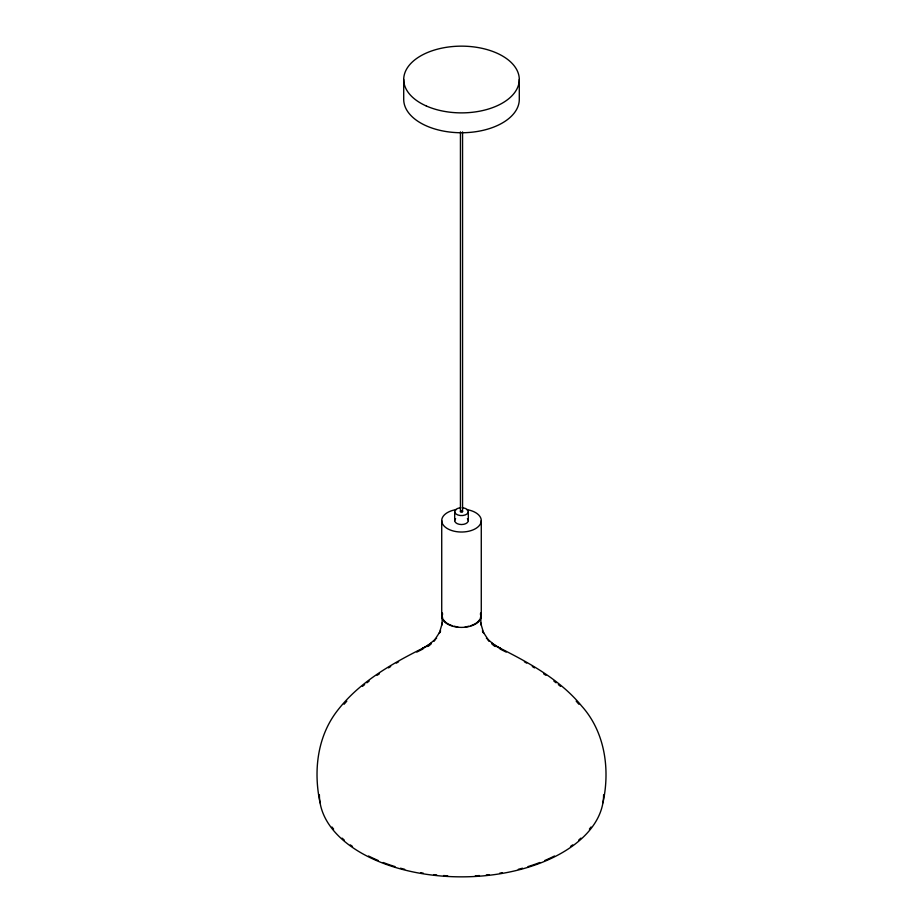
<?xml version="1.0" encoding="UTF-8"?>
<svg xmlns="http://www.w3.org/2000/svg" width="923" height="923" viewBox="0 0 923 923"><rect width="100%" height="100%" fill="white"/><g stroke="black" fill="none" stroke-linecap="round" stroke-linejoin="round"><path stroke-width="1.38" d="M442.279 615.976L442.036 624.917L442.405 622.725L439.302 633.305L440.594 630.847L433.845 641.162L435.102 639.627M602.927 802.848C610.23 769.528 605.084 732.077 581.686 706.06C559.511 678.97 527.76 662.114 497.001 646.631L501.074 648.765L492.051 643.377M344.094 704.261L346.817 701.122M460.439 511.504L461.212 511.054M436.614 638.174L426.899 646.342L431.156 643.285M428.895 645.788L431.053 643.977M362.416 686.377L364.666 684.589M366.904 682.812L369.131 681.082M377.069 675.324L379.411 673.778M388.491 667.894L390.694 666.498M396.336 663.129L398.586 661.779M430.949 643.377L421.926 648.765L425.999 646.631C392.483 663.256 358.193 682.259 335.603 713.029C316.901 738.815 313.566 772.332 320.073 802.848M427.211 646.515L429.472 645.177M416.804 652.1L422.988 648.984M461.788 511.054L462.561 511.504M500.012 648.984L506.196 652.1M524.414 661.779L526.664 663.129M493.528 645.177L495.789 646.515M532.306 666.498L534.509 667.894M491.844 643.285L496.101 646.342L486.386 638.174M543.589 673.778L545.931 675.324M553.869 681.082L556.096 682.812M558.334 684.589L560.584 686.377M491.947 643.977L494.105 645.788M576.183 701.122L578.906 704.261M487.898 639.627L489.155 641.162L482.406 630.847L483.698 633.305L480.595 622.725L480.964 624.917L480.721 615.976M519.291 79.516L519.291 99.384A57.791 33.366 0 0 1 461.5 132.75A57.791 33.366 0 0 1 403.709 99.384L403.709 79.516M481.275 520.607L481.275 615.976M468.319 511.665L468.319 520.607M462.561 131.897L462.561 511.827L461.788 512.277L460.439 511.827L460.439 131.897M454.681 511.665L454.681 520.607M441.725 520.607L441.725 615.976M480.352 613.818A19.221 11.099 0 0 1 480.352 618.145M479.891 619.206A19.221 11.099 0 0 1 470.557 625.771M468.861 626.232A19.221 11.099 0 0 1 465.25 626.867M457.75 626.867A19.221 11.099 0 0 1 454.139 626.232M452.443 625.771A19.221 11.099 0 0 1 443.109 619.206M442.648 618.145A19.221 11.099 0 0 1 442.648 613.818M603.607 794.807A142.107 82.043 0 0 1 461.5 876.85A142.107 82.043 0 0 1 319.393 794.807M591.02 827.008A141.023 81.42 0 0 1 589.393 829.096M580.902 838.119A141.023 81.42 0 0 1 578.756 840.034M572.664 844.891A141.023 81.42 0 0 1 570.506 846.449M554.481 856.013A141.023 81.42 0 0 1 544.882 860.455M539.84 862.497A141.023 81.42 0 0 1 527.979 866.605M522.487 868.208A141.023 81.42 0 0 1 518.288 869.328M502.435 872.708A141.023 81.42 0 0 1 499.781 873.158M489.017 874.658A141.023 81.42 0 0 1 486.294 874.946M479.452 875.558A141.023 81.42 0 0 1 475.322 875.823M447.678 875.823A141.023 81.42 0 0 1 443.548 875.558M436.706 874.946A141.023 81.42 0 0 1 433.983 874.658M423.219 873.158A141.023 81.42 0 0 1 420.565 872.708M404.712 869.328A141.023 81.42 0 0 1 400.513 868.208M395.021 866.605A141.023 81.42 0 0 1 383.16 862.497M378.118 860.455A141.023 81.42 0 0 1 368.519 856.013M352.494 846.449A141.023 81.42 0 0 1 350.336 844.891M344.244 840.034A141.023 81.42 0 0 1 342.098 838.119M333.607 829.096A141.023 81.42 0 0 1 331.98 827.008M462.388 507.765A6.819 3.934 0 0 1 467.246 513.776A6.819 3.934 0 0 1 455.754 513.776A6.819 3.934 0 0 1 460.612 507.765M467.396 518.645A6.819 3.934 0 0 1 461.5 524.541A6.819 3.934 0 0 1 455.604 518.645M466.623 509.588A19.775 11.411 0 0 1 477.699 527.16A19.775 11.411 0 0 1 445.301 527.16A19.775 11.411 0 0 1 456.377 509.588M480.595 613.022A19.775 11.411 0 0 1 461.5 627.398A19.775 11.411 0 0 1 442.405 613.022M426.322 105.983A57.791 33.366 0 0 0 518.795 83.878A57.791 33.366 0 0 0 439.383 48.688A57.791 33.366 0 0 0 426.322 105.983"/></g></svg>
